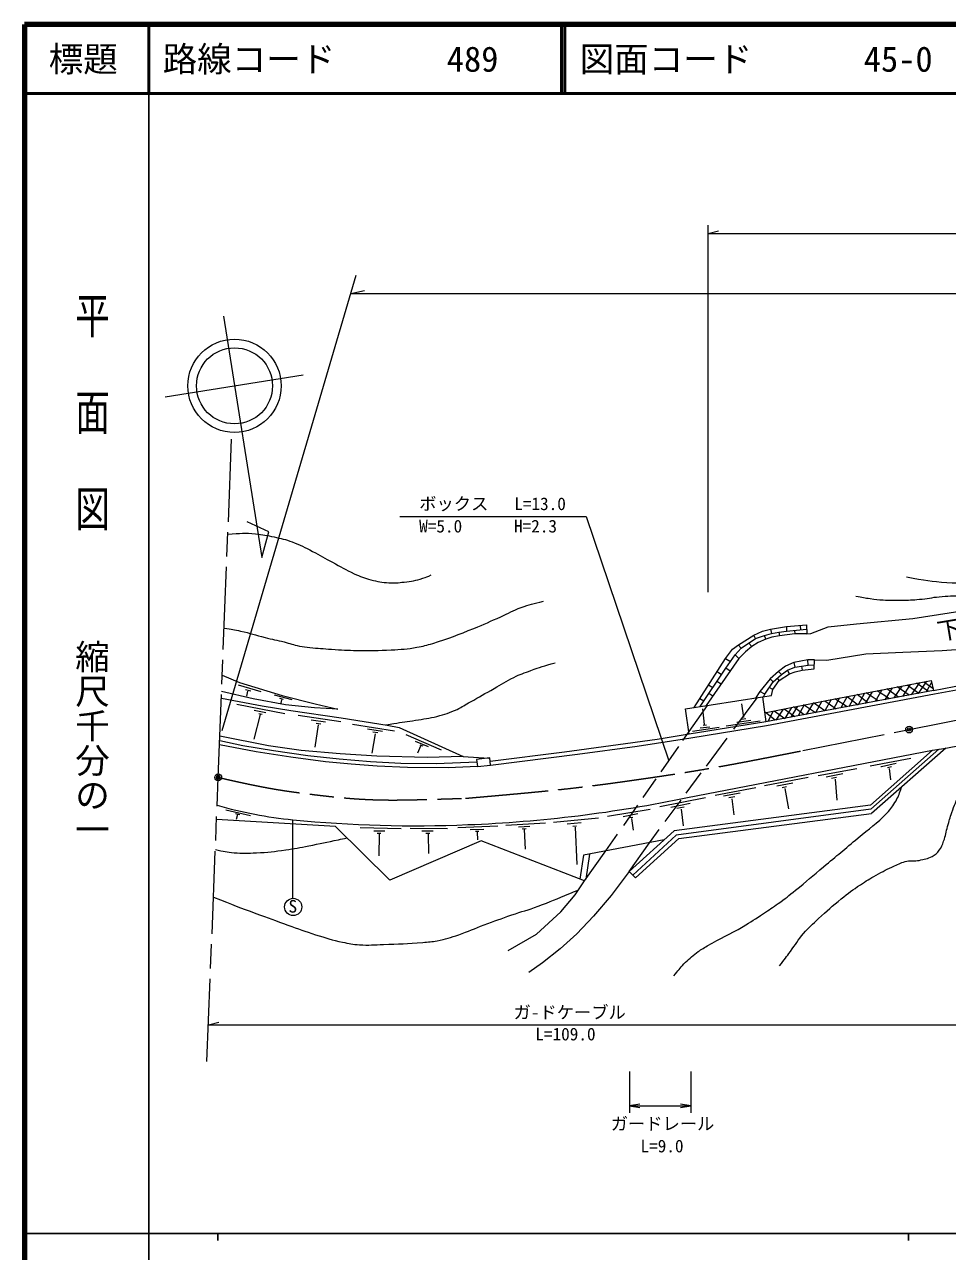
# Model space of a CAD drawing. Units: millimetres, scale not verified. Extents: x 40000 to 680000, y 20000 to 380000.
# Drawn here: x 40000 to 173641, y 202409 to 380000 of the extents above; entities that cross this region are included whole.
import ezdxf
from ezdxf.enums import TextEntityAlignment as Align

# ---------------------------------------------------------------- set-up
doc = ezdxf.new("R2010")
doc.units = ezdxf.units.MM
doc.header["$LTSCALE"] = 1000
doc.header["$PDMODE"] = 32
doc.header["$PDSIZE"] = 500
doc.linetypes.add('CHAIN', pattern=[18.5, 12, -1.5, 3.5, -1.5])
for name, color, linetype, lineweight in [('M-BGD', 7, 'Continuous', 13), ('M-BGD-EXST', 7, 'Continuous', 13), ('M-BMK', 2, 'CHAIN', 13), ('M-BMK-SRVR', 3, 'Continuous', 13), ('M-STR-HTXT', 7, 'Continuous', 13), ('M-TTL', 2, 'Continuous', 140), ('M-TTL-BAND', 7, 'Continuous', 25), ('M-TTL-LINE', 7, 'Continuous', 50)]:
    doc.layers.add(name, color=color, linetype=linetype, lineweight=lineweight)
for name, color, linetype in [('M-BMK-HTXT', 7, 'Continuous'), ('M-OTRS', 6, 'Continuous'), ('M-TTL-TXT', 7, 'Continuous')]:
    doc.layers.add(name, color=color, linetype=linetype)
doc.styles.add('@ＭＳ ゴシック', font='')
doc.styles.add('ＭＳ ゴシック', font='')
doc.styles.get('@ＭＳ ゴシック').set_extended_font_data('@MS Gothic')
doc.styles.get('ＭＳ ゴシック').set_extended_font_data('MS Gothic')

# ---------------------------------------------------------------- blocks, each defined once
blk = doc.blocks.new('open_arrow')
at = {"color": 0, "linetype": 'Continuous', "lineweight": -2}
blk.add_lwpolyline([(7.5, 1.25), (0, 0), (7.5, -1.25)], dxfattribs=at)

msp = doc.modelspace()

# ---------------------------------------------------------------- linework, layer by layer
at = {"layer": 'M-BGD'}
for p, q in [((168623, 294036), (178759, 295620)), ((150310, 292879), (153219, 293108)), ((152311, 293037), (152352, 292380)), ((153219, 293108), (153260, 291826)), ((156364, 292817), (160445, 293239)), ((160445, 293239), (168623, 294036)), ((143389, 290231), (145588, 291617)), ((145588, 291617), (146881, 292201)), ((145849, 291131), (145588, 291617)), ((145849, 291131), (147162, 291555)), ((146881, 292201), (147996, 292504)), ((147162, 291555), (148149, 291861)), ((147360, 291055), (147162, 291555)), ((148226, 291346), (147360, 291055)), ((147996, 292504), (150310, 292879)), ((147996, 292504), (148149, 291861)), ((148149, 291861), (149233, 292048)), ((149341, 291534), (148226, 291346)), ((149233, 292048), (150338, 292201)), ((149233, 292048), (149341, 291534)), ((151520, 291805), (149341, 291534)), ((150310, 292879), (150338, 292201)), ((150338, 292201), (153240, 292459)), ((151504, 292305), (151520, 291805)), ((153260, 291826), (151520, 291805)), ((153260, 291826), (153878, 291863)), ((153878, 291863), (156364, 292817)), ((141512, 288240), (142492, 289585)), ((142492, 289585), (143389, 290231)), ((142902, 288768), (143778, 289727)), ((143778, 289727), (143348, 290202)), ((143778, 289727), (145849, 291131)), ((145317, 289960), (144400, 289189)), ((145317, 289960), (144869, 290467)), ((146214, 290544), (145317, 289960)), ((147360, 291055), (146214, 290544)), ((171604, 283592), (207501, 290533)), ((171781, 283113), (207665, 289869)), ((172856, 289383), (184074, 290269)), ((136963, 281163), (141512, 288240)), ((143441, 288230), (138710, 281429)), ((141512, 288240), (142209, 287792)), ((141554, 286850), (142902, 288768)), ((143441, 288230), (142902, 288768)), ((144400, 289189), (143441, 288230)), ((153431, 288053), (151399, 287636)), ((154411, 288053), (153431, 288053)), ((153473, 287282), (153431, 288053)), ((154349, 286729), (154411, 288053)), ((154411, 288053), (156167, 288001)), ((156167, 288001), (161844, 288933)), ((161844, 288933), (167176, 289158)), ((167176, 289158), (172856, 289383)), ((137833, 281295), (141554, 286850)), ((140294, 286345), (140938, 285931)), ((142179, 286415), (141554, 286850)), ((149189, 286375), (147948, 285270)), ((150179, 287146), (149189, 286375)), ((149595, 285916), (149189, 286375)), ((149293, 285072), (150752, 286020)), ((149595, 285916), (150481, 286531)), ((151399, 287636), (150179, 287146)), ((150481, 286531), (151534, 286969)), ((150752, 286020), (150481, 286531)), ((150752, 286020), (151597, 286323)), ((151399, 287636), (151534, 286969)), ((151534, 286969), (152493, 287125)), ((151597, 286323), (152618, 286562)), ((152493, 287125), (153473, 287282)), ((152493, 287125), (152618, 286562)), ((152618, 286562), (154349, 286729)), ((153473, 287282), (154378, 287344)), ((68631, 285813), (71137, 284763)), ((70925, 284430), (74219, 283443)), ((71137, 284763), (77314, 282902)), ((139053, 284414), (139661, 284024)), ((140857, 284516), (140266, 284927)), ((147948, 285270), (146458, 283446)), ((147177, 283081), (148397, 284853)), ((148397, 284853), (147948, 285270)), ((148365, 283727), (149293, 285072)), ((148397, 284853), (149595, 285916)), ((149293, 285072), (149028, 285413)), ((155872, 282133), (171272, 285060)), ((167014, 284251), (165886, 282522)), ((168251, 284486), (167147, 282758)), ((167821, 284405), (169510, 283200)), ((169586, 284740), (168362, 282985)), ((170887, 283458), (169168, 284660)), ((170610, 284935), (169415, 283183)), ((170200, 284857), (171524, 283947)), ((171338, 284767), (170574, 283399)), ((171272, 285060), (171604, 283592)), ((68500, 282512), (74421, 281370)), ((73123, 282402), (68538, 283451)), ((71996, 283770), (72746, 283568)), ((72294, 283519), (72142, 282776)), ((77783, 281511), (73123, 282402)), ((76124, 282991), (78702, 282282)), ((76930, 282491), (77451, 282352)), ((77314, 282902), (82083, 281683)), ((135715, 280973), (146839, 282665)), ((137795, 282457), (138365, 282090)), ((139662, 282798), (139101, 283188)), ((142709, 278010), (146085, 282551)), ((146458, 283446), (145858, 282516)), ((147177, 283081), (146458, 283446)), ((146839, 282665), (148178, 282883)), ((146839, 282665), (147354, 279053)), ((146993, 282690), (147177, 283081)), ((171604, 283592), (147354, 279053)), ((147446, 278544), (171781, 283113)), ((148365, 283727), (147844, 284050)), ((148178, 282883), (148365, 283727)), ((158009, 282539), (157086, 280874)), ((159095, 281251), (157342, 282412)), ((159093, 282745), (158189, 281081)), ((159093, 282745), (160695, 281550)), ((159407, 281309), (160346, 282983)), ((162093, 281812), (160542, 283021)), ((161612, 283224), (160695, 281550)), ((162724, 283436), (161739, 281746)), ((163600, 282094), (161852, 283270)), ((164145, 283706), (163179, 282015)), ((165240, 282401), (163469, 283577)), ((165616, 283985), (164578, 282277)), ((166541, 282645), (164869, 283843)), ((168092, 282935), (166349, 284125)), ((70764, 281620), (77706, 280265)), ((73273, 280772), (74961, 280438)), ((74421, 281370), (78565, 280729)), ((77187, 282276), (77090, 281789)), ((81989, 281073), (77783, 281511)), ((78565, 280729), (85867, 279634)), ((85382, 280885), (81989, 281073)), ((82083, 281683), (85382, 280885)), ((135333, 276352), (138895, 281457)), ((136252, 277294), (135715, 280973)), ((138451, 278667), (138229, 280965)), ((144140, 279698), (143862, 281672)), ((147164, 280385), (155872, 282133)), ((148421, 280637), (147649, 279108)), ((148553, 280663), (150092, 279565)), ((149840, 280922), (148802, 279324)), ((149992, 280952), (151555, 279839)), ((151033, 281161), (150092, 279565)), ((151935, 281343), (150968, 279729)), ((152872, 280086), (151360, 281227)), ((152900, 281536), (152045, 279931)), ((154525, 280395), (152781, 281512)), ((154176, 281792), (153184, 280144)), ((155891, 280651), (154243, 281806)), ((155445, 282047), (154525, 280395)), ((155872, 282133), (157520, 280956)), ((156800, 282309), (155891, 280651)), ((74128, 280121), (73188, 276552)), ((73946, 280266), (74394, 280177)), ((79620, 280044), (85801, 279137)), ((81496, 279377), (83591, 279054)), ((82215, 278877), (82883, 278793)), ((85867, 279634), (92528, 278587)), ((147354, 279053), (136252, 277294)), ((141603, 278468), (146496, 279232)), ((143125, 279010), (145154, 279295)), ((143799, 279448), (144466, 279531)), ((148668, 279299), (147289, 280410)), ((82497, 278627), (82038, 275426)), ((87480, 278720), (93567, 277782)), ((89658, 278074), (91837, 277741)), ((90784, 277355), (90294, 274519)), ((90450, 277626), (91138, 277532)), ((92528, 278587), (94232, 278258)), ((94232, 278258), (103536, 274037)), ((95235, 277240), (100350, 275037)), ((136252, 277294), (131615, 276522)), ((136457, 276746), (147446, 278544)), ((136708, 277739), (140575, 278281)), ((137818, 278201), (139222, 278368)), ((138259, 278581), (138726, 278622)), ((173399, 275275), (186926, 277835)), ((73540, 274708), (68231, 275720)), ((68256, 276345), (71632, 275657)), ((75322, 275595), (68281, 276982)), ((71632, 275657), (76062, 274917)), ((80034, 274927), (75322, 275595)), ((96563, 276288), (98453, 275517)), ((97327, 275531), (96910, 274530)), ((97223, 275753), (97661, 275586)), ((131615, 276522), (118183, 274693)), ((120070, 274401), (128701, 275558)), ((128701, 275558), (136457, 276746)), ((132195, 271854), (134741, 275503)), ((138736, 272667), (141738, 276705)), ((173399, 275275), (162661, 265804)), ((171486, 274951), (173399, 275275)), ((78575, 273937), (73540, 274708)), ((76062, 274917), (81003, 274187)), ((83599, 273291), (78575, 273937)), ((85726, 274427), (80034, 274927)), ((81003, 274187), (85569, 273718)), ((85569, 273718), (90093, 273343)), ((91021, 274083), (85726, 274427)), ((98308, 273916), (91021, 274083)), ((103536, 274037), (98308, 273916)), ((103536, 274037), (107251, 273829)), ((107378, 273843), (105455, 273633)), ((105455, 273633), (105569, 272582)), ((107493, 272792), (107378, 273843)), ((118183, 274693), (107433, 273344)), ((107493, 272792), (120070, 274401)), ((136013, 268112), (171486, 274951)), ((162448, 272711), (168348, 273830)), ((171486, 274951), (162475, 267024)), ((162549, 266430), (172401, 275106)), ((87279, 272957), (83599, 273291)), ((91084, 272665), (87279, 272957)), ((90093, 273343), (94471, 273093)), ((95472, 272457), (91084, 272665)), ((94471, 273093), (99590, 273061)), ((101341, 272394), (95472, 272457)), ((99590, 273061), (105494, 273277)), ((105569, 272582), (101341, 272394)), ((105569, 272582), (107493, 272792)), ((154900, 271280), (160529, 272332)), ((163998, 272607), (164075, 272607)), ((164075, 272607), (166208, 273073)), ((164936, 272461), (165520, 272593)), ((165214, 272329), (165388, 270675)), ((129590, 268121), (131481, 270831)), ((135814, 268737), (138000, 271677)), ((147133, 269868), (153471, 271077)), ((148936, 269795), (151261, 270243)), ((156078, 271092), (158507, 271603)), ((156871, 270904), (157590, 271061)), ((157371, 270779), (157621, 267746)), ((139983, 268472), (145904, 269567)), ((141224, 268347), (143642, 268785)), ((141964, 268097), (142871, 268243)), ((149687, 269587), (150354, 269733)), ((150093, 269420), (150635, 266501)), ((124409, 265399), (130601, 266431)), ((126758, 264062), (128817, 267012)), ((132005, 266815), (138588, 268113)), ((132762, 264633), (135080, 267750)), ((133600, 266737), (136398, 267300)), ((162475, 267024), (134083, 263300)), ((162549, 266430), (134347, 262679)), ((134444, 266596), (135492, 266768)), ((135085, 266440), (135382, 264016)), ((142433, 267941), (142683, 265585)), ((85029, 263928), (67802, 264913)), ((69141, 266348), (72718, 265528)), ((70531, 265806), (71189, 265667)), ((70823, 265639), (70651, 264930)), ((116572, 264532), (123111, 265165)), ((126678, 265372), (128828, 265789)), ((127633, 265206), (128101, 265266)), ((127892, 265067), (128138, 263380)), ((134737, 262181), (162661, 265804)), ((92900, 256136), (85029, 263928)), ((88592, 263759), (94523, 263644)), ((90573, 263310), (92188, 263269)), ((91083, 262966), (91605, 262966)), ((95847, 263675), (101247, 263654)), ((97546, 263279), (97661, 263279)), ((97661, 263279), (99183, 263279)), ((98107, 262951), (98682, 262961)), ((102735, 263768), (108545, 263997)), ((104535, 263497), (106502, 263545)), ((105321, 263233), (105772, 263240)), ((105564, 263087), (105585, 262009)), ((109685, 264094), (115453, 264449)), ((111547, 263893), (113153, 263962)), ((112062, 263594), (112617, 263608)), ((112360, 263483), (112506, 260661)), ((118587, 264289), (120623, 264484)), ((119407, 263983), (119914, 264039)), ((119741, 263802), (119984, 258410)), ((134083, 263300), (127558, 257408)), ((130518, 261577), (131918, 263495)), ((91365, 262789), (91323, 259662)), ((106144, 261868), (92900, 256136)), ((98427, 262789), (98512, 260023)), ((121070, 256050), (106144, 261868)), ((132616, 261975), (120956, 259761)), ((124185, 260375), (125875, 262795)), ((127558, 257408), (130518, 261577)), ((134347, 262679), (128104, 256872)), ((128483, 256500), (134737, 262181)), ((120956, 259761), (120395, 256314)), ((121070, 256050), (124185, 260375)), ((121826, 259927), (121264, 256319)), ((119728, 254031), (121070, 256050)), ((127558, 257408), (124951, 253947)), ((127558, 257408), (128483, 256500)), ((117664, 251592), (119728, 254031)), ((124951, 253947), (122371, 250944)), ((114145, 248339), (117664, 251592)), ((122371, 250944), (119979, 248364)), ((110049, 245978), (114145, 248339)), ((119979, 248364), (117542, 246194)), ((117542, 246194), (115024, 244208)), ((115024, 244208), (113044, 242769))]:
    msp.add_line(p, q, dxfattribs=at)
for centre, radius, start, end in [((84972, 326262), 61678, 253.91647, 264.32362), ((96642, 456369), 192329, 272.24565, 281.81225), ((96579, 447304), 183275, 264.45543, 272.37637)]:
    msp.add_arc(centre, radius, start, end, dxfattribs=at)
for points, knots in [([(69442, 306227), (71288, 306365), (71897, 306453), (73458, 306292), (74511, 306183), (75097, 306066), (76131, 305838), (77178, 305608), (77769, 305474), (78774, 305103), (79961, 304666), (80586, 304316), (81713, 303743), (82856, 303162), (83461, 302770), (84591, 302164), (85813, 301507), (86463, 301064), (87733, 300506), (88655, 300102), (89179, 299869), (90157, 299630), (91161, 299386), (91736, 299260), (92768, 299208), (93623, 299165), (94110, 299183), (94957, 299302), (96031, 299453), (96654, 299493), (97678, 299849), (98157, 300016), (98341, 300078), (98882, 300334)], [0, 0, 0, 0, 1, 1, 1, 2, 2, 2, 3, 3, 3, 4, 4, 4, 5, 5, 5, 6, 6, 6, 7, 7, 7, 8, 8, 8, 9, 9, 9, 10, 10, 10, 11, 11, 11, 11]), ([(200622, 298716), (198306, 298853), (197703, 298878), (195830, 298959), (192381, 299108), (190447, 299148), (186995, 299178), (183917, 299204), (182193, 299122), (179115, 299131), (176946, 299137), (175727, 299042), (173564, 299194), (171264, 299355), (170443, 299508), (167716, 299991)], [0, 0, 0, 0, 1, 1, 1, 2, 2, 2, 3, 3, 3, 4, 4, 4, 5, 5, 5, 5]), ([(184445, 296256), (183514, 296467), (183258, 296515), (182492, 296660), (181061, 296932), (180255, 297098), (178802, 297208), (177602, 297298), (176925, 297304), (175722, 297286), (174438, 297267), (173717, 297244), (172438, 297130), (171321, 297030), (170709, 296852), (169592, 296754), (168569, 296664), (167992, 296652), (166965, 296629), (165933, 296607), (165353, 296600), (164323, 296660), (163593, 296703), (163187, 296767), (162462, 296864), (161640, 296974), (161368, 297026), (160367, 297208)], [0, 0, 0, 0, 1, 1, 1, 2, 2, 2, 3, 3, 3, 4, 4, 4, 5, 5, 5, 6, 6, 6, 7, 7, 7, 8, 8, 8, 9, 9, 9, 9]), ([(68903, 292649), (70042, 292469), (70360, 292407), (71286, 292211), (72683, 291915), (73434, 291616), (74820, 291273), (75897, 291006), (76512, 290905), (77587, 290632), (78452, 290412), (78916, 290207), (79792, 290038), (80379, 289924), (80714, 289897), (81309, 289834), (82534, 289705), (83223, 289664), (84452, 289579), (85904, 289479), (86718, 289423), (88173, 289402), (90087, 289374), (91162, 289377), (93073, 289485), (94543, 289568), (95376, 289596), (96825, 289860), (97729, 290025), (98233, 290144), (99108, 290423), (101472, 291177), (102776, 291667), (105076, 292597), (106608, 293216), (107443, 293616), (108954, 294285), (110106, 294796), (110711, 295179), (111893, 295615), (113138, 296073), (113621, 296181), (115161, 296537)], [0, 0, 0, 0, 1, 1, 1, 2, 2, 2, 3, 3, 3, 4, 4, 4, 5, 5, 5, 6, 6, 6, 7, 7, 7, 8, 8, 8, 9, 9, 9, 10, 10, 10, 11, 11, 11, 12, 12, 12, 13, 13, 13, 14, 14, 14, 14]), ([(92312, 278621), (92876, 278722), (93023, 278745), (93479, 278822), (94705, 279027), (95401, 279081), (96627, 279291), (97839, 279498), (98531, 279559), (99723, 279864), (100888, 280163), (101541, 280367), (102631, 280875), (103414, 281241), (103807, 281535), (104559, 281959), (105898, 282714), (106646, 283139), (107984, 283893), (109101, 284523), (109690, 284946), (110845, 285504), (111788, 285959), (112349, 286142), (113331, 286504), (114678, 287002), (115154, 287127), (116834, 287615)], [0, 0, 0, 0, 1, 1, 1, 2, 2, 2, 3, 3, 3, 4, 4, 4, 5, 5, 5, 6, 6, 6, 7, 7, 7, 8, 8, 8, 9, 9, 9, 9]), ([(149327, 243734), (150093, 244760), (150286, 245019), (150898, 245845), (151643, 246851), (151992, 247468), (152798, 248425), (153570, 249342), (154103, 249765), (154979, 250583), (156222, 251744), (156937, 252378), (158263, 253444), (159310, 254286), (159914, 254738), (161030, 255485), (161895, 256063), (162401, 256355), (163305, 256869), (164316, 257443), (164892, 257752), (165956, 258221), (166642, 258524), (167019, 258744), (167754, 258893), (168438, 259033), (168852, 258881), (169536, 259019), (170294, 259171), (170755, 259218), (171428, 259597), (171889, 259856), (172138, 260054), (172460, 260473), (172810, 260928), (172888, 261263), (173086, 261802), (173385, 262615), (173428, 263110), (173664, 263944), (173887, 264730), (173999, 265176), (174274, 265945), (174655, 267009), (174873, 267612), (175416, 268604), (175795, 269296), (176090, 269636), (176573, 270261), (177015, 270833), (177262, 271160), (177777, 271668), (178552, 272434), (178962, 272638), (180044, 273294)], [0, 0, 0, 0, 1, 1, 1, 2, 2, 2, 3, 3, 3, 4, 4, 4, 5, 5, 5, 6, 6, 6, 7, 7, 7, 8, 8, 8, 9, 9, 9, 10, 10, 10, 11, 11, 11, 12, 12, 12, 13, 13, 13, 14, 14, 14, 15, 15, 15, 16, 16, 16, 17, 17, 17, 18, 18, 18, 18]), ([(134039, 242288), (134670, 243132), (134872, 243395), (135485, 244034), (136146, 244723), (136568, 245061), (137320, 245650), (137881, 246090), (138250, 246263), (138862, 246629), (140834, 247807), (142064, 248245), (144037, 249422), (145214, 250124), (145846, 250562), (146992, 251314), (147842, 251871), (148325, 252174), (149150, 252768), (150146, 253485), (150678, 253923), (151636, 254691), (153253, 255987), (154111, 256771), (155701, 258100), (157648, 259727), (158752, 260621), (160689, 262259), (162339, 263655), (163399, 264297), (164880, 265871), (165472, 266501), (165778, 266895), (166193, 267654), (166587, 268373), (166692, 268698), (166970, 269605)], [0, 0, 0, 0, 1, 1, 1, 2, 2, 2, 3, 3, 3, 4, 4, 4, 5, 5, 5, 6, 6, 6, 7, 7, 7, 8, 8, 8, 9, 9, 9, 10, 10, 10, 11, 11, 11, 12, 12, 12, 12]), ([(67630, 260588), (68877, 260311), (69274, 260234), (70344, 260129), (71597, 260007), (72309, 260048), (73566, 260109), (75233, 260189), (76166, 260298), (77819, 260536), (79124, 260724), (79850, 260866), (81144, 261120), (82825, 261449), (83761, 261663), (85439, 262006), (85935, 262107), (86090, 262139), (86709, 262265)], [0, 0, 0, 0, 1, 1, 1, 2, 2, 2, 3, 3, 3, 4, 4, 4, 5, 5, 5, 6, 6, 6, 6]), ([(67356, 253679), (70334, 252529), (71094, 252230), (73504, 251338), (75314, 250668), (76330, 250297), (78148, 249649), (79707, 249094), (80574, 248760), (82151, 248258), (83655, 247779), (84500, 247502), (86045, 247179), (86994, 246980), (87532, 246871), (88499, 246804), (89852, 246710), (90616, 246803), (91971, 246850), (94195, 246929), (95445, 246949), (97662, 247148), (98483, 247221), (98951, 247214), (99758, 247382), (100994, 247640), (101669, 247867), (102869, 248258), (104333, 248734), (105101, 249144), (106544, 249681), (108106, 250262), (108986, 250576), (110562, 251119), (112039, 251628), (112900, 251819), (114362, 252370), (116126, 253035), (117090, 253467), (118834, 254184), (119370, 254404), (119539, 254473), (120205, 254750)], [0, 0, 0, 0, 1, 1, 1, 2, 2, 2, 3, 3, 3, 4, 4, 4, 5, 5, 5, 6, 6, 6, 7, 7, 7, 8, 8, 8, 9, 9, 9, 10, 10, 10, 11, 11, 11, 12, 12, 12, 13, 13, 13, 14, 14, 14, 14])]:
    msp.add_open_spline(points, degree=3, knots=knots, dxfattribs=at)
at = {"layer": 'M-BGD-EXST'}
msp.add_line((78871, 253522), (78871, 264887), dxfattribs=at)
msp.add_circle((78903, 252273), 1250, dxfattribs=at)
at = {"layer": 'M-BMK'}
for p, q in [((68045, 271035), (69992, 320095)), ((168089, 277954), (266022, 297330)), ((152695, 274908), (168089, 277954)), ((66412, 229895), (68045, 271035))]:
    msp.add_line(p, q, dxfattribs=at)
for points in [[(103855, 268002), (115975, 269076), (119327, 269355), (129173, 270776), (138405, 272108), (141501, 272701), (152695, 274908)], [(68045, 271035), (74700, 269512), (76806, 269157), (82498, 268468), (90782, 267465), (93924, 267730), (103855, 268002)]]:
    msp.add_open_spline(points, degree=3, knots=[0, 0, 0, 0, 1, 1, 1, 2, 2, 2, 2], dxfattribs=at)
at = {"layer": 'M-BMK-SRVR'}
for p, q in [((68793, 337802), (74371, 302876)), ((60361, 326100), (80356, 329293)), ((75356, 306550), (72229, 308036)), ((74371, 302876), (75356, 306550))]:
    msp.add_line(p, q, dxfattribs=at)
for centre, radius in [((70406, 327704), 6750), ((70406, 327704), 5500), ((168089, 277954), 500), ((68045, 271035), 500)]:
    msp.add_circle(centre, radius, dxfattribs=at)
for p in [(168089, 277954), (68045, 271035)]:
    msp.add_point(p, dxfattribs=at)
at = {"layer": 'M-OTRS'}
msp.add_point((68045, 271035), dxfattribs=at)
at = {"layer": 'M-STR-HTXT'}
for p, q in [((138973, 297820), (138973, 350957)), ((138973, 349754), (140473, 350129)), ((138973, 349754), (244475, 349754)), ((68622, 277819), (88028, 343742)), ((87247, 341087), (89247, 341487)), ((87247, 341087), (316980, 341087)), ((94345, 308812), (121345, 308812)), ((121345, 308812), (133305, 273445)), ((66624, 235226), (68124, 235601)), ((66624, 235226), (175561, 235226)), ((127612, 228480), (127612, 222480)), ((136495, 228480), (136495, 222480)), ((127612, 223480), (136495, 223480))]:
    msp.add_line(p, q, dxfattribs=at)
at = {"layer": 'M-TTL'}
for p, q in [((40000, 380000), (40000, 20000)), ((680000, 380000), (40000, 380000))]:
    msp.add_line(p, q, dxfattribs=at)
at = {"layer": 'M-TTL-BAND'}
for p, q in [((58000, 370000), (58000, 20000)), ((40000, 205000), (579000, 205000)), ((68000, 205000), (68000, 204000)), ((168000, 205000), (168000, 204000))]:
    msp.add_line(p, q, dxfattribs=at)
at = {"layer": 'M-TTL-LINE'}
for p, q in [((58000, 380000), (58000, 370000)), ((117750, 380000), (117750, 370000)), ((118250, 380000), (118250, 370000)), ((40000, 370000), (680000, 370000))]:
    msp.add_line(p, q, dxfattribs=at)

# ---------------------------------------------------------------- block references
at = {"layer": 'M-STR-HTXT', "xscale": 200, "yscale": 200}
msp.add_blockref('open_arrow', (127612, 223480), dxfattribs=at)
at = {"layer": 'M-STR-HTXT', "xscale": 200, "yscale": 200, "rotation": 180}
msp.add_blockref('open_arrow', (136495, 223480), dxfattribs=at)

# ---------------------------------------------------------------- texts
at = {"layer": 'M-BGD-EXST', "style": 'ＭＳ ゴシック'}
msp.add_text('S', height=1833, dxfattribs=at).set_placement((78224, 250899), align=Align.BOTTOM_LEFT)
at = {"layer": 'M-BMK-HTXT', "style": 'ＭＳ ゴシック'}
msp.add_text('下の谷川', height=2566, rotation=9.313, dxfattribs=at).set_placement((172494, 290097), align=Align.BOTTOM_LEFT)
at = {"layer": 'M-STR-HTXT', "style": 'ＭＳ ゴシック'}
for s, p in [('ボックス\u3000 L=13.0', (97157, 309169)), ('W=5.0  \u3000\u3000H=2.3', (97139, 305927)), ('ガ-ドケーブル', (110815, 235554)), ('L=109.0', (113959, 232411))]:
    msp.add_text(s, height=1833, dxfattribs=at).set_placement(p, align=Align.BOTTOM_LEFT)
msp.add_text('ガードレール', height=1833, dxfattribs=at).set_placement((132382, 219438), align=Align.BOTTOM_CENTER)
msp.add_text('L=9.0', height=1833, dxfattribs=at).set_placement((132308, 217671), align=Align.MIDDLE_CENTER)
at = {"layer": 'M-TTL-BAND', "style": '@ＭＳ ゴシック', "width": 1.4}
msp.add_text('平  面  図', height=3666, rotation=270, dxfattribs=at).set_placement((49777, 306475), align=Align.MIDDLE_RIGHT)
at = {"layer": 'M-TTL-BAND', "style": '@ＭＳ ゴシック'}
msp.add_text('縮尺千分の一', height=3666, rotation=270, dxfattribs=at).set_placement((49777, 261030), align=Align.MIDDLE_RIGHT)
at = {"layer": 'M-TTL-TXT', "style": 'ＭＳ ゴシック'}
msp.add_text('標題', height=3666, dxfattribs=at).set_placement((48500, 375000), align=Align.MIDDLE_CENTER)
for s, p in [('路線コード', (60000, 375000)), ('489', (101142, 375000)), ('図面コード', (120380, 375000)), ('45-0', (161521, 375000))]:
    msp.add_text(s, height=3666, dxfattribs=at).set_placement(p, align=Align.MIDDLE_LEFT)

doc.saveas('drawing.dxf')
